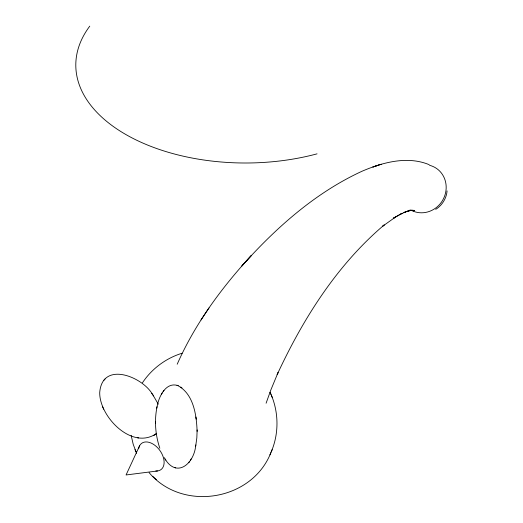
<?xml version="1.0" encoding="UTF-8"?>
<svg xmlns="http://www.w3.org/2000/svg" width="523" height="523" viewBox="0 0 523 523"><rect width="100%" height="100%" fill="white"/><g stroke="black" fill="none" stroke-linecap="round" stroke-linejoin="round"><path stroke-width="0.78" d="M197.106 430.913L196.825 437.967L195.798 445.374M159.842 448.244C155.089 434.293 154.115 418.943 157.534 404.58C159.482 395.558 166.236 382.104 177.545 385.458M447.08 190.908C446.459 198.42 442.118 205.402 435.718 209.357M164.196 457.579C175.996 478.859 193.765 464.346 195.694 445.89M195.589 446.394L195.883 444.936M156.939 407.208L157.037 406.731M156.75 408.162L156.835 407.75M266.096 403.22L270.842 389.975L278.027 372.618L277.164 374.612C303.026 318.808 336.917 265.004 384.222 224.929L382.424 226.394L395.643 216.953L393.649 218.098L402.076 213.299L393.649 218.098M271.221 451.865C279.334 433.024 278.792 410.784 270.058 392.25L271.006 394.479M177.199 364.23C194.955 323.92 221.412 287.964 251.151 255.695L241.855 265.972C275.928 227.838 315.212 192.765 362.053 171.23C382.751 162.352 407.391 155.645 429.22 164.699M149.094 472.622C182.37 512.161 252.027 500.877 270.881 452.663M269.953 454.853L272.176 449.643M139.536 445.871L126.063 474.969L157.528 470.955M161.489 394.179L161.744 393.747M161.895 393.486L162.156 393.041M190.47 460.096L190.718 459.665M190.882 459.384L191.124 458.972M201.035 319.945L209.004 307.936M142.433 382.823C151.729 368.787 165.974 358.163 182.069 353.241M163.163 391.518L163.477 391.106M163.66 390.858L163.987 390.426M188.633 462.711L188.973 462.267M189.143 462.038L189.47 461.606M152.5 394.381C142.537 376.678 102.273 360.556 99.716 392.479C99.265 416.602 132.071 450.669 156.436 433.508M103.94 380.221L105.071 378.998M155.102 434.665L155.998 433.92M154.645 435.005L153.651 435.666M400.036 214.456L406.175 211.625L403.9 212.541L409.476 210.658L407.175 211.253L412.248 210.239L409.646 210.579L414.687 210.409L409.797 210.154L413.994 210.88M381.28 164.229L372.86 167.02L378.927 165.007M137.235 437.659L138.654 437.941M177.696 385.516C193.634 393.976 196.53 415.007 197.106 431.41M174.427 467.444L174.989 467.64M175.1 467.68L175.663 467.869M176.983 385.268L178.258 385.713M180.801 387.066L181.278 387.412M181.474 387.556L181.952 387.896M152.742 476.388L156.436 479.709M152.893 394.917L158.299 404.201M151.762 393.381L153.605 395.885M165.176 459.057L165.889 460.142M102.508 406.613L102.933 407.587M103.175 408.143L103.632 409.182M131.155 435.365L133.188 444.23L136.588 453.343M271.306 395.218L272.274 397.487M134.986 449.584L135.954 451.852M195.903 416.994L196.066 418.008M196.092 418.184L196.243 419.145M155.521 421.76L155.521 422.231M155.521 422.721L155.527 423.251M197.099 429.893L197.099 430.455M138.634 448.806A16.318 10.46 53.8 0 1 151.01 443.02A16.318 10.46 53.8 0 1 163.895 459.684A16.318 10.46 53.8 0 1 155.795 470.994M317.043 153.847A169.629 97.938 0 0 1 127.122 135.248A169.629 97.938 0 0 1 89.766 26.15M429.546 165.294A24.47 22.953 -59.3 0 1 444.439 196.583A24.47 22.953 -59.3 0 1 411.915 210.612"/></g></svg>
